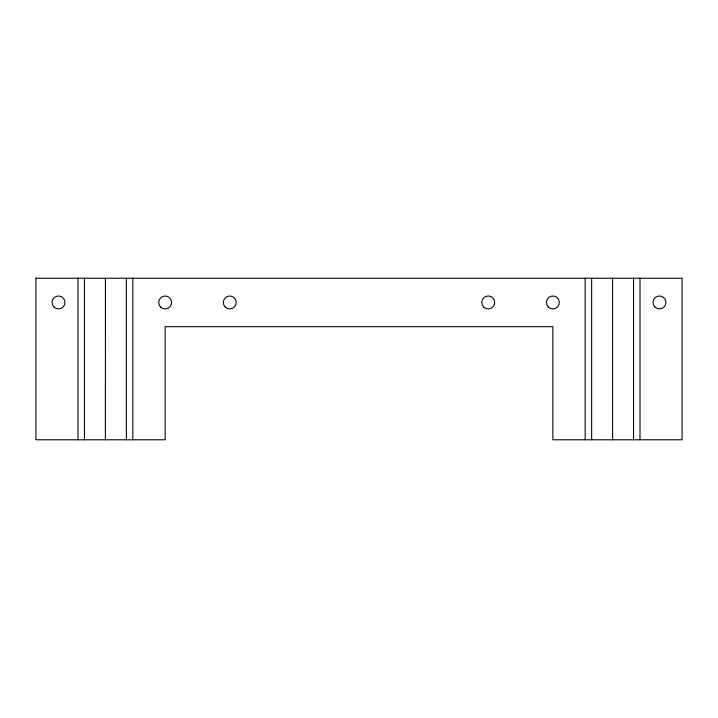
<?xml version="1.0" encoding="UTF-8"?>
<svg xmlns="http://www.w3.org/2000/svg" width="718" height="718" viewBox="0 0 718 718"><rect width="100%" height="100%" fill="white"/><g stroke="black" fill="none" stroke-linecap="round" stroke-linejoin="round"><path stroke-width="1.08" d="M105.411 439.775L105.42 278.225M126.368 439.775L126.368 278.225M132.83 439.775L132.83 278.225M585.17 439.775L585.17 278.225M612.589 439.775L612.589 278.225M639.998 439.775L639.998 278.225M633.536 278.225L633.536 439.775M591.632 278.225L591.632 439.775M84.464 278.225L84.464 439.775M78.002 278.225L78.002 439.775M35.9 278.225L35.9 439.775L165.14 439.775L165.14 326.69L552.86 326.69L552.86 439.775L682.1 439.775L682.1 278.225L35.9 278.225M654.915 307.026A6.462 6.462 0 0 0 665.73 304.127A6.462 6.462 0 0 0 657.814 296.211A6.462 6.462 0 0 0 654.915 307.026M548.292 307.026A6.462 6.462 0 0 0 559.107 304.127A6.462 6.462 0 0 0 551.191 296.211A6.462 6.462 0 0 0 548.292 307.026M483.672 307.026A6.462 6.462 0 0 0 494.487 304.127A6.462 6.462 0 0 0 486.571 296.211A6.462 6.462 0 0 0 483.672 307.026M225.192 307.026A6.462 6.462 0 0 0 236.007 304.136A6.462 6.462 0 0 0 228.091 296.22A6.462 6.462 0 0 0 225.192 307.026M160.572 307.026A6.462 6.462 0 0 0 171.387 304.136A6.462 6.462 0 0 0 163.471 296.22A6.462 6.462 0 0 0 160.572 307.026M53.949 307.026A6.462 6.462 0 0 0 64.764 304.127A6.462 6.462 0 0 0 56.848 296.211A6.462 6.462 0 0 0 53.949 307.026"/></g></svg>
